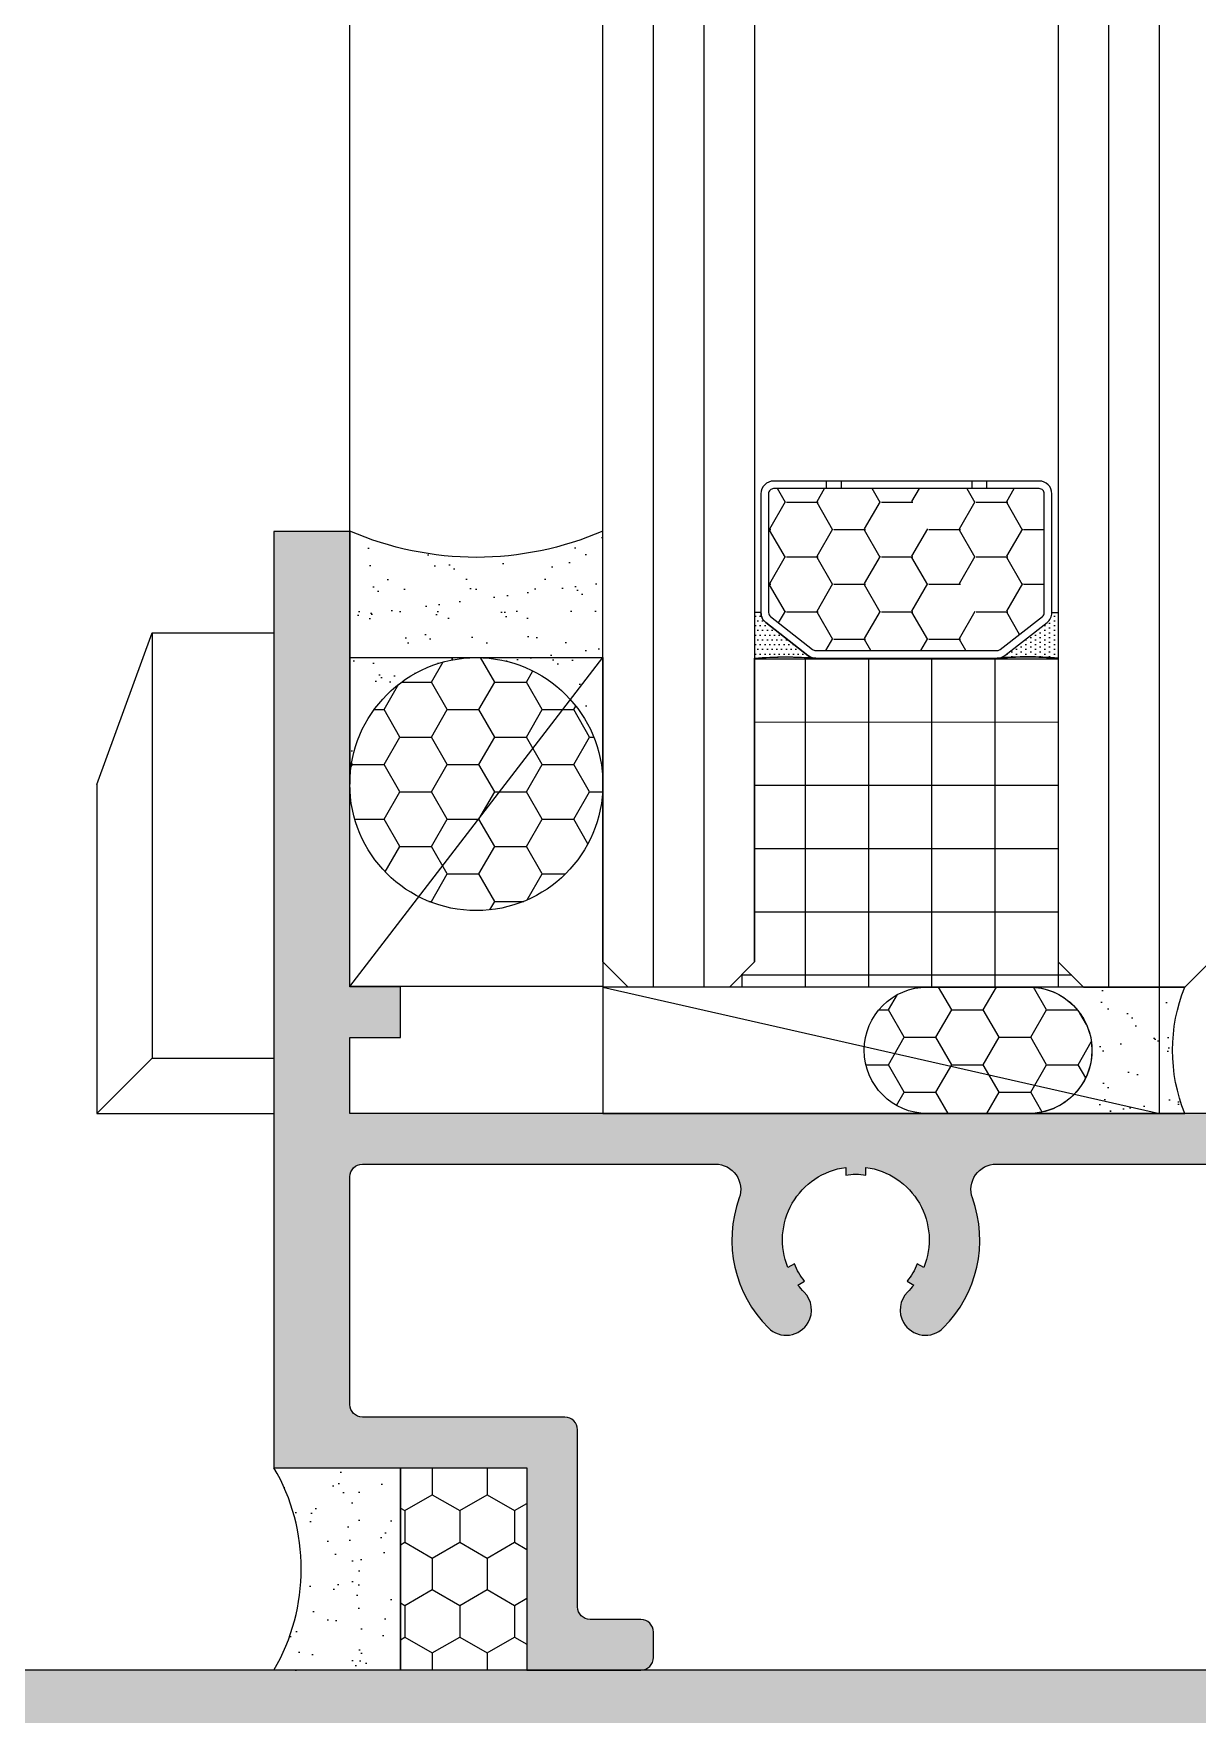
# Model space of a CAD drawing. Header units: millimetres. Extents: x 12351878 to 12381578, y 696206 to 738256.
# Drawn here: x 12366452 to 12366498, y 730351.7 to 730418.2 of the extents above; entities that cross this region are included whole.
import ezdxf

# ---------------------------------------------------------------- set-up
doc = ezdxf.new("R2010")
doc.units = ezdxf.units.MM
doc.header["$LTSCALE"] = 1000
doc.linetypes.add('HIDDEN', pattern=[0.125, 0.0625, -0.0625])
for name, color, linetype in [('ELASTOMER', 6, 'Continuous'), ('ELASTOMER-V', 241, 'Continuous'), ('EXTRUSION-V', 141, 'Continuous'), ('EXTRUSION1', 4, 'Continuous'), ('FASTENER', 191, 'Continuous'), ('GLASS', 1, 'Continuous'), ('GLASS-V', 11, 'Continuous'), ('SILICONE', 8, 'Continuous'), ('SILICONE-V', 9, 'Continuous'), ('SYMBOL', 7, 'Continuous'), ('型材断面填充', 254, 'Continuous')]:
    doc.layers.add(name, color=color, linetype=linetype)

# ---------------------------------------------------------------- blocks, each defined once
blk = doc.blocks.new('20211008-LC01')
at = {"layer": '型材断面填充', "linetype": 'ByBlock'}
h = blk.add_hatch(color=256, dxfattribs=at)
edge = h.paths.add_edge_path()
edge.add_line((5, -19.98988135992113), (5, -17.98988135992113))
edge.add_line((5, -17.98988135992113), (3, -17.98988135992113))
edge.add_line((3, -17.98988135992113), (3, 2.91038304567337e-10))
edge.add_line((3, 2.91038304567337e-10), (0, 0))
edge.add_line((0, 0), (0, -36.99999999998545))
edge.add_line((0, -36.99999999998545), (10, -36.99999999997817))
edge.add_line((10, -36.99999999997817), (10, -44.99999999998545))
edge.add_line((10, -44.99999999998545), (14.5, -44.99999999998545))
edge.add_arc((14.5, -44.49999999998545), 0.5, 270, 360)
edge.add_line((15, -44.49999999998545), (15, -43.49999999998545))
edge.add_arc((14.5, -43.49999999998545), 0.5, 0, 90)
edge.add_line((14.5, -42.99999999998545), (12.5, -42.99999999998545))
edge.add_arc((12.5, -42.49999999998545), 0.5, 180, 270, ccw=False)
edge.add_line((12, -42.49999999998545), (12, -35.49999999998545))
edge.add_arc((11.5, -35.49999999998545), 0.5, 0, 90)
edge.add_line((11.5, -34.99999999998545), (3.5, -34.99999999998545))
edge.add_arc((3.5, -34.49999999998545), 0.5, 180, 270, ccw=False)
edge.add_line((3, -34.49999999998545), (3, -25.50000000000728))
edge.add_arc((3.5, -25.50000000000728), 0.5, 90, 180, ccw=False)
edge.add_line((3.5, -25.00000000000728), (17.44932477688417, -25))
edge.add_arc((17.44932477688417, -26), 1, -19.814928218044713, 90, ccw=False)
edge.add_arc((23.00000040593295, -28.00000001172884), 4.899999998802467, 160.1850717148489, 225.1428343763787)
edge.add_arc((20.24916731545818, -30.76458267429553), 1.000000000106484, 225.1428344828286, 330.0000000074115)
edge.add_arc((20.24916731510893, -30.76458267045382), 1.000000002330943, 329.9999998267928, 405.1428343029886)
edge.add_arc((23.00000040434679, -28.00000000115688), 2.900000000255991, 217.9281417682394, 225.1428344760919, ccw=False)
edge.add_line((20.71253181144129, -29.78255082454416), (20.97514085806324, -29.63093342078355))
edge.add_arc((23.0000004042231, -28.00000000146247), 2.599999999987129, 201.1501169002743, 218.8498830969822, ccw=False)
edge.add_line((20.57514085808361, -28.93811309775629), (20.31253181143256, -29.08973050153145))
edge.add_arc((23.00000040420855, -28.00000000141881), 2.900000000005702, 97.92814176635852, 202.0718582335795, ccw=False)
edge.add_line((22.60000040419982, -25.12771867814445), (22.60000040421437, -25.43095348566567))
edge.add_arc((23.00000040416489, -28.00000000137516), 2.59999999996913, 81.15011690061812, 98.84988309743147, ccw=False)
edge.add_line((23.40000040420273, -25.43095348568022), (23.40000040421728, -25.1277186781299))
edge.add_arc((23.00000040420855, -28.00000000139698), 2.899999999999297, -22.07185823382082, 82.0718582336217, ccw=False)
edge.add_line((25.68746899696998, -29.0897305015169), (25.42485995033348, -28.93811309776356))
edge.add_arc((23.0000004042231, -28.00000000141881), 2.599999999980036, 321.1501169016651, 338.84988309844755, ccw=False)
edge.add_line((25.02485995033931, -29.63093342078355), (25.2874689969758, -29.78255082455144))
edge.add_arc((23.00000038021244, -28.00000002809975), 2.900000002518592, 314.85716627093296, 322.0718589412621, ccw=False)
edge.add_arc((25.75083349439956, -30.76458267283306), 1.000000000259984, 134.8571655366488, 210.0000000101822)
edge.add_arc((25.75083349120541, -30.76458267270209), 0.9999999975589888, 210.0000001081863, 314.8571656594814)
edge.add_arc((23.0000004032263, -28.00000000579166), 4.89999999757183, 314.8571655961528, 379.8149282243277)
edge.add_arc((28.55067603311181, -26), 1.000000000003743, 90.00000000041689, 199.8149281797934, ccw=False)
edge.add_line((28.55067603310454, -25), (44.49999860085518, -24.99999999999272))
edge.add_arc((44.49999860085518, -25.49999999999272), 0.5, 0, 90, ccw=False)
edge.add_line((44.99999860085518, -25.49999999999272), (44.99999860085518, -42.49999999998545))
edge.add_arc((44.49999860085518, -42.49999999998545), 0.5, -90, 0, ccw=False)
edge.add_line((44.49999860085518, -42.99999999998545), (43.49999860085518, -42.99999999998545))
edge.add_arc((43.49999860085518, -43.49999999998545), 0.5, 90, 180)
edge.add_line((42.99999860085518, -43.49999999998545), (42.99999860085518, -44.49999999998545))
edge.add_arc((43.49999860085518, -44.49999999998545), 0.5, 180, 270)
edge.add_line((43.49999860085518, -44.99999999998545), (47.99999860085518, -44.99999999998545))
edge.add_line((47.99999860085518, -44.99999999998545), (47.99999860085518, -23.00000000000728))
edge.add_line((47.99999860085518, -23.00000000000728), (3, -23.00000000000728))
edge.add_line((3, -23.00000000000728), (3, -19.99999999986176))
edge.add_line((3, -19.99999999986176), (5, -19.98988135992113))
at = {"color": 0, "linetype": 'ByBlock'}
blk.add_lwpolyline([(5, -19.98988135992113), (5, -17.98988135992113), (3, -17.98988135992113), (3, 2.91038304567337e-10), (0, 0), (0, -36.99999999998545), (10, -36.99999999997817), (10, -44.99999999998545), (14.5, -44.99999999998545, 0.414213562373095), (15, -44.49999999998545), (15, -43.49999999998545, 0.414213562373095), (14.5, -42.99999999998545), (12.5, -42.99999999998545, -0.414213562373095), (12, -42.49999999998545), (12, -35.49999999998545, 0.414213562373095), (11.5, -34.99999999998545), (3.5, -34.99999999998545, -0.414213562373095), (3, -34.49999999998545), (3, -25.50000000000728, -0.414213562373095), (3.5, -25.00000000000728), (17.44932477688417, -25, -0.5195411215612481), (18.39011725690216, -26.33898305198818, 0.2912734780499324), (19.54382549873117, -31.47345002563088, 0.4923708654887786), (21.11519271940051, -31.26458267423732, 0.340149453637506), (20.954509135634, -30.05571531975147, -0.03149043851953591), (20.71253181144129, -29.78255082454416), (20.97514085806324, -29.63093342078355, -0.07738371066677643), (20.57514085808361, -28.93811309775629), (20.31253181143256, -29.08973050153145, -0.4885090795916032), (22.60000040419982, -25.12771867814445), (22.60000040421437, -25.43095348566567, -0.07738371066723994), (23.40000040420273, -25.43095348568022), (23.40000040421728, -25.1277186781299, -0.4885090795928), (25.68746899696998, -29.0897305015169), (25.42485995033348, -28.93811309776356, -0.07738371066710334), (25.02485995033931, -29.63093342078355), (25.2874689969758, -29.78255082455144, -0.03149043835558751), (25.0454916773233, -30.05571532162867, 0.3401494536220914), (24.88480809047905, -31.26458267311682, 0.4923708656335887), (26.45617530789605, -31.4734500204795, 0.2912734778920465), (27.60988355286099, -26.33898305136245, -0.5195411213469848), (28.55067603310454, -25), (44.49999860085518, -24.99999999999272, -0.414213562373095), (44.99999860085518, -25.49999999999272), (44.99999860085518, -42.49999999998545, -0.414213562373095), (44.49999860085518, -42.99999999998545), (43.49999860085518, -42.99999999998545, 0.414213562373095), (42.99999860085518, -43.49999999998545), (42.99999860085518, -44.49999999998545, 0.414213562373095), (43.49999860085518, -44.99999999998545), (47.99999860085518, -44.99999999998545), (47.99999860085518, -23.00000000000728), (3, -23.00000000000728), (3, -19.99999999986176)], format="xyb", close=True, dxfattribs=at)
blk = doc.blocks.new('20211011-LC13')
at = {"layer": '型材断面填充', "linetype": 'ByBlock'}
h = blk.add_hatch(color=256, dxfattribs=at)
edge = h.paths.add_edge_path()
edge.add_line((46.50000053370604, 62.00001480742867), (46.70000053371041, 62.00001480742867))
edge.add_arc((46.70000053370677, 62.30001480742794), 0.2999999999992724, 270.0000000006948, 360)
edge.add_line((47.00000053370604, 62.30001480742794), (47.00000053370604, 63.00001480742139))
edge.add_arc((47.50000053370604, 63.00001480742139), 0.5, 90, 180, ccw=False)
edge.add_line((47.50000053370604, 63.50001480742139), (48.61721831516479, 63.50001480742139))
edge.add_arc((48.61721831516241, 63.00001480741475), 0.5000000000066436, 60.255118703405515, 89.99999999972721, ccw=False)
edge.add_line((48.86528778434149, 63.43413637848425), (50.24807000288274, 62.64397511074276))
edge.add_arc((50.00000053369917, 62.20985353967556), 0.5000000000068734, 8.060396794462577e-11, 60.255118702827815, ccw=False)
edge.add_line((50.50000053370604, 62.20985353967626), (50.50000053370604, 57.79017607518108))
edge.add_arc((50.00000053371979, 57.79017607517606), 0.499999999986251, -60.255118702278594, 5.757101462222636e-10, ccw=False)
edge.add_line((50.24807000289729, 57.35605450412913), (48.86528778434149, 56.56589323636217))
edge.add_arc((48.61721831516188, 57.00001480740607), 0.4999999999846747, 270.00000000033384, 299.74488129810345, ccw=False)
edge.add_line((48.61721831516479, 56.50001480742139), (47.50000053370604, 56.50001480742139))
edge.add_arc((47.50000053370604, 57.00001480742139), 0.5, 180, 270, ccw=False)
edge.add_line((47.00000053370604, 57.00001480742139), (47.00000053370604, 57.7000148074294))
edge.add_arc((46.70000053370677, 57.7000148074294), 0.2999999999992724, 0, 89.9999999993052)
edge.add_line((46.70000053371041, 58.00001480742867), (46.49997544942016, 58.00001480742867))
edge.add_arc((46.49997544942179, 57.00001480742666), 1.000000000002011, 90.00000000009322, 180.0000500513226)
edge.add_line((45.49997544942016, 57.00001393386628), (45.50001650695049, 9.999967741667206))
edge.add_line((45.50001650695049, 9.999967741667206), (49.00073627363599, 9.999965873303154))
edge.add_arc((49.00073627364327, 10.99996587329588), 0.999999999992724, 269.9999999995831, 359.9999999962481)
edge.add_line((50.00073627363599, 10.99996587323039), (50.00073627363599, 11.19999095760068))
edge.add_arc((49.70073627364764, 11.19999095760068), 0.2999999999883585, 0, 90)
edge.add_line((49.70073627364764, 11.49999095758903), (49.00073627363599, 11.49999095758903))
edge.add_arc((49.00073627363599, 11.99999095758903), 0.5, 180, 270, ccw=False)
edge.add_line((48.50073627363599, 11.99999095758903), (48.50073627363599, 17.61719529132461))
edge.add_arc((49.00073627362157, 17.61719529134692), 0.499999999985576, 150.2551187052852, 180.000000002557, ccw=False)
edge.add_line((48.56661470256222, 17.8652647605013), (49.35677597030008, 19.24804697904256))
edge.add_arc((49.79089754136422, 18.99997750983538), 0.5000000000159254, 89.99999999889587, 150.2551187003052, ccw=False)
edge.add_line((49.79089754137385, 19.49997750985131), (54.21057500589814, 19.49997750985131))
edge.add_arc((54.21057500591277, 18.99997750984398), 0.5000000000073221, 29.744881299122994, 90.00000000167648, ccw=False)
edge.add_line((54.64469657697191, 19.24804697904256), (55.43485784470977, 17.8652647605013))
edge.add_arc((55.00073627365042, 17.61719529134692), 0.4999999999855763, -2.5571011974534485e-09, 29.744881294714787, ccw=False)
edge.add_line((55.50073627363599, 17.61719529132461), (55.50073627363599, 11.99999095758903))
edge.add_arc((55.00073627363599, 11.99999095758903), 0.5, -90, 0, ccw=False)
edge.add_line((55.00073627363599, 11.49999095758903), (54.30073627362435, 11.49999095758903))
edge.add_arc((54.30073627362435, 11.19999095760068), 0.2999999999883585, 90, 180)
edge.add_line((54.00073627363599, 11.19999095760068), (54.00073627363599, 10.99999095758903))
edge.add_arc((55.00073627364327, 10.99999095759631), 1.000000000007276, 180.0000000004169, 269.9999999995831)
edge.add_line((55.00073627363599, 9.999990957589034), (56.50073627360689, 9.999990957574482))
edge.add_arc((56.50073627362872, 10.49999095758176), 0.500000000007276, 269.9999999974987, 359.9999999991662)
edge.add_line((57.00073627363599, 10.49999095757448), (57.00073627363599, 18.99997750985131))
edge.add_arc((57.50073645358316, 18.99997732990414), 0.500000179947197, 90.0000206204187, 179.9999793795813, ccw=False)
edge.add_line((57.50073627363599, 19.49997750985131), (98.50000000003638, 19.50000558073225))
edge.add_arc((98.50000000003638, 19.00000558073225), 0.5, 0, 90, ccw=False)
edge.add_line((99.00000000003638, 19.00000558073225), (99.00000000003638, 14.00000677549906))
edge.add_arc((100.0000000000364, 14.00000677549906), 1, 180, 270)
edge.add_line((100.0000000000364, 13.00000677549906), (100.6909830056611, 13.00000677549906))
edge.add_arc((100.6909830056613, 13.5000067754992), 0.5000000000001439, 269.9999999999739, 333.4349488228956)
edge.add_line((101.1381966011613, 13.27639997774895), (101.9472135955366, 14.89443396649949))
edge.add_arc((101.5000000000362, 15.11804076424899), 0.5000000000001422, 333.4349488229919, 360.00000000007)
edge.add_line((102.0000000000364, 15.1180407642496), (102.0000000000364, 59.50000677529897))
edge.add_arc((104.0000000000364, 59.50000677529897), 2, 90, 180, ccw=False)
edge.add_line((104.0000000000364, 61.50000677529897), (125.0000000000073, 61.50000677529897))
edge.add_arc((125.0000000000073, 59.50000677529897), 2, 0, 90, ccw=False)
edge.add_line((127.0000000000073, 59.50000677529897), (127.0000000000073, 15.1180407642496))
edge.add_arc((127.5000000000074, 15.11804076424899), 0.5000000000001421, 179.99999999993, 206.5650511770081)
edge.add_line((127.0527864045071, 14.89443396649949), (127.8618033988823, 13.27639997774895))
edge.add_arc((128.3090169943823, 13.5000067754992), 0.5000000000001493, 206.5650511771044, 270.000000000026)
edge.add_line((128.3090169943825, 13.00000677549906), (129.0000000000073, 13.00000677549906))
edge.add_arc((129.0000000000073, 14.00000677549906), 1, 270, 360)
edge.add_line((130.0000000000073, 14.00000677549906), (130.0000000000073, 19.00000409514541))
edge.add_arc((130.5000000000073, 19.00000409514541), 0.5, 90, 180, ccw=False)
edge.add_line((130.5000000000073, 19.50000409514541), (171.4999933493964, 19.50000409513086))
edge.add_arc((171.4999933493964, 19.00000409513086), 0.5, 0, 90, ccw=False)
edge.add_line((171.9999933493964, 19.00000409513086), (171.9999933493964, 14.00000677549906))
edge.add_arc((172.9999933493964, 14.00000677549906), 1, 180, 270)
edge.add_line((172.9999933493964, 13.00000677549906), (173.6909763550211, 13.00000677549906))
edge.add_arc((173.6909763550213, 13.5000067754992), 0.5000000000001439, 269.9999999999739, 333.4349488228956)
edge.add_line((174.1381899505213, 13.27639997774895), (174.9472069448966, 14.89443396649949))
edge.add_arc((174.4999933493962, 15.11804076424899), 0.5000000000001422, 333.4349488229919, 360.00000000007)
edge.add_line((174.9999933493964, 15.1180407642496), (174.9999933493964, 61.50000677549906))
edge.add_arc((175.4999933493964, 61.50000677549906), 0.5, 90, 180, ccw=False)
edge.add_line((175.4999933493964, 62.00000677549906), (196.4999933493964, 62.00000677549906))
edge.add_arc((196.4999933493964, 61.50000677549906), 0.5, 0, 90, ccw=False)
edge.add_line((196.9999933493964, 61.50000677549906), (196.9999933493964, 49.50000677549906))
edge.add_line((196.9999933493964, 49.50000677549906), (195.9999933493964, 49.00000677549906))
edge.add_line((195.9999933493964, 49.00000677549906), (195.9999933493964, 41.00000677549906))
edge.add_line((195.9999933493964, 41.00000677549906), (196.9999933493964, 40.50000677549906))
edge.add_line((196.9999933493964, 40.50000677549906), (196.9999933493964, 32.50000677548451))
edge.add_arc((196.4999933493964, 32.50000677548451), 0.5, -90, 0, ccw=False)
edge.add_line((196.4999933493964, 32.00000677548451), (195.4999933493964, 32.00000677548451))
edge.add_arc((195.4999933493964, 31.50000677548451), 0.5, 90, 180)
edge.add_line((194.9999933493964, 31.50000677548451), (194.9999933493964, 30.50000677548451))
edge.add_arc((195.4999933493964, 30.50000677548451), 0.5, 180, 270)
edge.add_line((195.4999933493964, 30.00000677548451), (204.4999933493964, 30.00000677549906))
edge.add_arc((204.4999933493964, 29.50000677549906), 0.5, 0, 90, ccw=False)
edge.add_line((204.9999933493964, 29.50000677549906), (205.4999933493964, 29.50000677549906))
edge.add_arc((205.4999933493964, 30.00000677549906), 0.5, 270, 360)
edge.add_line((205.9999933493964, 30.00000677549906), (205.9999933493964, 32.50000677549906))
edge.add_arc((205.4999933493964, 32.50000677549906), 0.5, 0, 90)
edge.add_line((205.4999933493964, 33.00000677549906), (199.9999933493964, 33.00000677549906))
edge.add_line((199.9999933493964, 33.00000677549906), (199.9999933493964, 44.70000677549615))
edge.add_arc((199.9999933493964, 45.00000677549906), 0.3000000000029104, 90, 270, ccw=False)
edge.add_line((199.9999933493964, 45.30000677550197), (199.9999933493964, 57.00000677549906))
edge.add_line((199.9999933493964, 57.00000677549906), (204.9999933493964, 57.00000677549906))
edge.add_arc((204.9999933493964, 57.50000677549906), 0.5, 270, 360)
edge.add_line((205.4999933493964, 57.50000677549906), (205.4999933493818, 62.00000677549906))
edge.add_arc((204.9999933493818, 62.00000677549906), 0.5, 0, 90)
edge.add_line((204.9999933493818, 62.50000677549906), (203.0495031061873, 62.50000677549906))
edge.add_arc((203.0495031061861, 62.00000677549385), 0.5000000000052083, 89.99999999985344, 191.3099324731367)
edge.add_line((202.559212768334, 61.9019487079313), (202.9199895412894, 60.09806484306682))
edge.add_arc((202.4296992034373, 60.00000677550427), 0.5000000000052166, -90.00000000014649, 11.309932473136712, ccw=False)
edge.add_line((202.429699203436, 59.50000677549906), (200.4999933493964, 59.50000677549906))
edge.add_arc((200.4999933493964, 60.00000677549906), 0.5, 180, 270, ccw=False)
edge.add_line((199.9999933493964, 60.00000677549906), (199.9999933493964, 65.00000677549906))
edge.add_line((199.9999933493964, 65.00000677549906), (45.5, 65.00001480736319))
edge.add_line((45.5, 65.00001480736319), (45.50000053370604, 63.00001454057201))
edge.add_arc((46.50000053370785, 63.00001480743051), 1.00000000000184, 180.0000152898658, 269.9999999998966)
edge = h.paths.add_edge_path(flags=16)
edge.add_arc((77.23353844782096, 61.50000677529884), 0.500000000000135, 89.99999999999024, 205.5332289428119)
edge.add_arc((71.999992797506, 59.00000677962783), 5.300000004507257, -42.022591405394394, 25.53322886905812, ccw=False)
edge.add_arc((75.0086605794831, 56.28884130808819), 1.250000000016412, 209.9999999998059, 317.97740866762757, ccw=False)
edge.add_arc((75.00866057945693, 56.28884130807415), 1.249999999986726, 137.9774086649731, 209.9999999998485, ccw=False)
edge.add_arc((71.9999927962184, 59.00000677182013), 2.800000000223946, 317.9774086663466, 321.4803757434582)
edge.add_line((74.19069850177038, 57.2562153528379), (74.07333926754654, 57.34963275027985))
edge.add_arc((71.99999279644746, 59.00000677161528), 2.64999999990904, 321.4803757438084, 338.5196242519765)
edge.add_line((74.46593186014798, 58.02962306728296), (74.60551331657916, 57.97469568783708))
edge.add_arc((71.99999279632655, 59.00000677158986), 2.79999999998638, 338.5196242541813, 441.4803757457384)
edge.add_line((72.41480761114508, 61.76910927408608), (72.39258538890863, 61.62076449717279))
edge.add_arc((71.99999279632175, 59.00000677161493), 2.649999999967035, 81.48037574587508, 98.51962425412492)
edge.add_line((71.60740020373487, 61.62076449717279), (71.58517798151297, 61.76910927410063))
edge.add_arc((71.99999279632277, 59.00000677158177), 2.800000000007485, 98.51962425401638, 201.4803757465907)
edge.add_line((69.39447227606433, 57.97469568778615), (69.53405373249552, 58.02962306731206))
edge.add_arc((71.99999279632634, 59.00000677157812), 2.650000000006024, 201.4803757456587, 218.5196242537972)
edge.add_line((69.9266463250824, 57.34963275026894), (69.80928709085856, 57.25621535284154))
edge.add_arc((71.99999279636506, 59.00000677137767), 2.799999999910536, 218.5196242499796, 222.022591330151)
edge.add_arc((68.9913250131903, 56.28884130804646), 1.249999999975101, -29.999999999268198, 42.02259133070612, ccw=False)
edge.add_arc((68.9913250131645, 56.28884130808148), 1.250000000014962, 222.022591332018, 329.999999999933, ccw=False)
edge.add_arc((71.99999279516832, 59.00000677961486), 5.300000004521469, 154.4667711458096, 222.0225914050671, ccw=False)
edge.add_arc((66.76644714125669, 61.50000677303699), 0.5000000022619825, 334.4667713097737, 450.0000001633557)
edge.add_line((66.76644713983114, 62.00000677529897), (54.00000053370604, 62.00001480736319))
edge.add_arc((54.00000053370604, 61.50001480736319), 0.5, 90, 180)
edge.add_line((53.50000053370604, 61.50001480736319), (53.50000053370604, 56.04920846875029))
edge.add_arc((53.00000053370347, 56.04920846875213), 0.5000000000025722, 299.74488129688666, 359.9999999997891, ccw=False)
edge.add_line((53.24807000288274, 55.61508689768743), (48.75193106450024, 53.0458646471925))
edge.add_arc((49.00000053367407, 52.61174307613096), 0.4999999999971295, 119.7448812965245, 179.9999999997337)
edge.add_line((48.50000053367694, 52.61174307613328), (48.5000047138019, 23.00000163473669))
edge.add_arc((49.0000047138019, 23.0000016984377), 0.500000000000004, 180.0000072995983, 270)
edge.add_line((49.0000047138019, 22.5000016984377), (66.76644714485155, 22.50000169844134))
edge.add_arc((66.7664471448475, 23.00000169843839), 0.4999999999970548, 270.0000000004641, 385.5332289429093)
edge.add_arc((71.99999279516648, 25.50000169412254), 5.300000004519611, 137.9774085949254, 205.5332288691584, ccw=False)
edge.add_arc((68.99132501316487, 28.21116716565879), 1.250000000012838, 29.999999999932584, 137.9774086681159, ccw=False)
edge.add_arc((68.99132501318097, 28.21116716568911), 1.249999999983737, -42.02259133050592, 29.99999999909801, ccw=False)
edge.add_arc((71.99999279624714, 25.50000170235811), 2.799999999821096, 137.9774086682754, 141.4803757484451)
edge.add_line((69.80928709085856, 27.24379312089877), (69.9266463250824, 27.15037572347137))
edge.add_arc((71.99999279632634, 25.50000170216219), 2.650000000006024, 141.4803757462028, 158.5196242543413)
edge.add_line((69.53405373249552, 26.47038540642825), (69.39447227606433, 26.52531278595416))
edge.add_arc((71.99999279632277, 25.50000170215855), 2.800000000007487, 158.5196242534093, 261.4803757459836)
edge.add_line((71.58517798151297, 22.73089919963968), (71.60740020373487, 22.87924397656752))
edge.add_arc((71.99999279632175, 25.50000170215935), 2.650000000000628, 261.4803757459839, 278.5196242540161)
edge.add_line((72.39258538890863, 22.87924397656752), (72.41480761114508, 22.73089919965423))
edge.add_arc((71.99999279632928, 25.50000170214888), 2.799999999984422, 278.5196242542112, 381.4803757458691)
edge.add_line((74.60551331657916, 26.52531278590322), (74.46593186014798, 26.47038540645735))
edge.add_arc((71.99999279644506, 25.50000170212364), 2.649999999911784, 21.48037574803248, 38.51962425618279)
edge.add_line((74.07333926754654, 27.15037572346046), (74.19069850177038, 27.24379312089877))
edge.add_arc((71.99999279616222, 25.50000170192116), 2.800000000265021, 38.51962425575202, 42.02259133286899)
edge.add_arc((75.00866057945693, 28.21116716566616), 1.249999999986725, 150.0000000001515, 222.022591335027, ccw=False)
edge.add_arc((75.00866057948595, 28.21116716564575), 1.25000000002206, 42.02259133185828, 150.0000000000065, ccw=False)
edge.add_arc((71.99999279634365, 25.50000170219524), 5.299999999963457, -25.533228985436324, 42.02259133187749, ccw=False)
edge.add_arc((77.23353843774662, 23.00000169843179), 0.4999999999904451, 154.4667710138476, 270.0000000005162)
edge.add_line((77.23353843775112, 22.50000169844134), (98.50000000003638, 22.50000169844134))
edge.add_arc((98.50000000003638, 23.00000169844134), 0.5, 270, 360)
edge.add_line((99.00000000003638, 23.00000169844134), (99.00000000003638, 61.50000677529897))
edge.add_arc((98.50000000003638, 61.50000677529897), 0.5, 0, 90)
edge.add_line((98.50000000003638, 62.00000677529897), (77.23353844782105, 62.00000677529897))
edge = h.paths.add_edge_path(flags=16)
edge.add_arc((171.4999933493964, 23.00000409493077), 0.5, -90, 0, ccw=False)
edge.add_line((171.4999933493964, 22.50000409493077), (155.2335389926011, 22.50000409492714))
edge.add_arc((155.2335389926047, 23.00000409493047), 0.500000000003336, 154.46677105546, 269.99999999958965, ccw=False)
edge.add_arc((149.9999933493726, 25.50000409496566), 5.299999999994049, 334.4667710555295, 402.0225913318588)
edge.add_arc((153.0086611325446, 28.21116955843885), 1.250000000015416, 42.02259133191794, 150.0000000004001)
edge.add_arc((153.0086611325227, 28.21116955844051), 1.249999999995606, 149.9999999999636, 222.0225913370852)
edge.add_arc((149.9999933496564, 25.50000409466046), 2.79999999996134, 38.51962426172889, 42.02259133835139, ccw=False)
edge.add_line((152.190699054845, 27.24379551367747), (152.0733398206212, 27.15037811623915))
edge.add_arc((149.9999933494155, 25.50000409493648), 2.649999999972053, 21.480375746050186, 38.519624254202085, ccw=False)
edge.add_line((152.4659324132081, 26.47038779920695), (152.6055138696538, 26.52531517868192))
edge.add_arc((149.9999933493914, 25.50000409492576), 2.799999999996717, -81.48037574586891, 21.48037574580991, ccw=False)
edge.add_line((150.4148081642052, 22.73090159241838), (150.3925859419833, 22.87924636934622))
edge.add_arc((149.9999933493891, 25.50000409494533), 2.650000000008905, 261.48037574585163, 278.51962425414837, ccw=False)
edge.add_line((149.607400756795, 22.87924636934622), (149.5851785345731, 22.73090159241474))
edge.add_arc((149.9999933493805, 25.50000409492946), 2.800000000003035, 158.5196242543223, 261.4803757460188, ccw=False)
edge.add_line((147.3944728291099, 26.52531517868192), (147.5340542855556, 26.47038779920695))
edge.add_arc((149.9999933493482, 25.50000409493647), 2.649999999972055, 141.4803757457979, 158.5196242539497, ccw=False)
edge.add_line((147.9266468781425, 27.15037811623915), (147.8092876439187, 27.24379551367747))
edge.add_arc((149.9999933491152, 25.50000409465382), 2.799999999971611, 137.9774086616551, 141.4803757382648, ccw=False)
edge.add_arc((146.991325566241, 28.21116955844051), 1.249999999995606, 317.9774086629147, 390.0000000000364)
edge.add_arc((146.9913255662229, 28.21116955844248), 1.250000000010349, 29.99999999954186, 137.9774086680974)
edge.add_arc((149.9999933493928, 25.5000040949605), 5.299999999993389, 137.9774086680596, 205.533228944412)
edge.add_arc((144.7664477061626, 23.00000409493076), 0.49999999999998, -90, 25.53322894468681, ccw=False)
edge.add_line((144.7664477061626, 22.50000409493077), (130.4999933493964, 22.50000409494533))
edge.add_arc((130.4999933493964, 23.00000409494533), 0.5, 180, 270, ccw=False)
edge.add_line((129.9999933493964, 23.00000409494533), (129.9999933493964, 61.50000677529897))
edge.add_arc((130.4999933493964, 61.50000677529897), 0.5, 90, 180, ccw=False)
edge.add_line((130.4999933493964, 62.00000677529897), (144.7664477079379, 62.00000677529897))
edge.add_arc((144.7664477079331, 61.50000677530267), 0.4999999999962981, -25.53322898508941, 89.99999999945288, ccw=False)
edge.add_arc((149.9999933493766, 59.00000677157145), 5.299999999980233, 154.4667710149664, 222.0225913320451)
edge.add_arc((146.9913255662226, 56.28884130809356), 1.250000000011819, 222.0225913319957, 330.0000000003662)
edge.add_arc((146.991325566241, 56.28884130809305), 1.249999999995605, 329.9999999999638, 402.0225913370853)
edge.add_arc((149.9999933491073, 59.0000067718731), 2.799999999961366, 218.5196242617287, 222.0225913383512, ccw=False)
edge.add_line((147.8092876439187, 57.25621535285609), (147.9266468781425, 57.3496327502944))
edge.add_arc((149.9999933493525, 59.00000677159957), 2.649999999976958, 201.4803757460662, 218.5196242541863, ccw=False)
edge.add_line((147.5340542855556, 58.02962306732661), (147.3944728291099, 57.97469568783708))
edge.add_arc((149.9999933493781, 59.00000677159892), 2.800000000004191, 98.51962425392708, 201.4803757458745, ccw=False)
edge.add_line((149.5851785345731, 61.76910927411518), (149.607400756795, 61.62076449718734))
edge.add_arc((149.9999933493891, 59.00000677158823), 2.650000000008905, 81.48037574585157, 98.51962425414843, ccw=False)
edge.add_line((150.3925859419833, 61.62076449718734), (150.4148081642052, 61.76910927410063))
edge.add_arc((149.999993349396, 59.00000677159982), 2.799999999989537, -21.480375745692413, 81.48037574594161, ccw=False)
edge.add_line((152.6055138696538, 57.97469568785164), (152.4659324132081, 58.02962306732661))
edge.add_arc((149.9999933494155, 59.00000677159709), 2.649999999972055, 321.48037574579786, 338.51962425394976, ccw=False)
edge.add_line((152.0733398206212, 57.3496327502944), (152.190699054845, 57.25621535285609))
edge.add_arc((149.9999933494307, 59.00000677179681), 2.800000000090367, 317.9774086647263, 321.480375742368, ccw=False)
edge.add_arc((153.0086611325092, 56.2888413080838), 1.249999999979341, 137.9774086648144, 209.9999999999771)
edge.add_arc((153.0086611325294, 56.28884130809552), 1.25000000000265, 209.9999999999806, 317.9774086672808)
edge.add_arc((149.9999933493998, 59.00000677161945), 5.299999999983743, 317.9774086672376, 385.5332289847018)
edge.add_arc((155.2335389908438, 61.50000677531923), 0.4999999999797407, 90.00000000040058, 205.5332289853261, ccw=False)
edge.add_line((155.2335389908403, 62.00000677529897), (171.4999933493964, 62.00000677529897))
edge.add_arc((171.4999933493964, 61.50000677529897), 0.5, 0, 90, ccw=False)
edge.add_line((171.9999933493964, 61.50000677529897), (171.9999933493964, 23.00000409493077))
at = {"color": 0, "linetype": 'ByBlock'}
blk.add_lwpolyline([(199.9999933493964, 60.00000677549906), (199.9999933493964, 65.00000677549906), (45.5, 65.00001480736319)], dxfattribs=at)
blk = doc.blocks.new('*U104')
at = {"layer": 'GLASS-V'}
h = blk.add_hatch(dxfattribs=at)
h.set_pattern_fill('HONEY', color=256, scale=10, angle=90.00000000005129, style=0)
h.set_pattern_definition([(90, (-12321.03796408039, 33808.00888865561), (1.082531749998322, 1.875000000000968), [1.25, -2.5]), (330.0000000000513, (-12321.03796408039, 33808.00888865561), (1.0825317570975, -1.874999995902255), [1.249999999999999, -2.499999999999999]), (30.00000000005117, (-12321.03796408039, 33808.00888865561), (2.165063507095822, 4.098712834856191e-09), [-2.5, 1.25])])
edge = h.paths.add_edge_path()
edge.add_arc((14.79910929997827, 4.750000000013268), 0.1999999999812534, 218.0000000213002, 270.000000021352, ccw=False)
edge.add_line((14.64150714931748, 4.626867704901088), (13.34239784976671, 6.289651782244619))
edge.add_arc((13.50000000039878, 6.412784077275204), 0.1999999999083817, 180.0000000158608, 218.0000000079471, ccw=False)
edge.add_line((13.3000000004904, 6.41278407721984), (13.29999999999927, 9.999999999992724))
edge.add_line((13.29999999999927, 9.999999999992724), (13.30000000049768, 13.58721592276561))
edge.add_arc((13.5000000005751, 13.58721592276845), 0.2000000000774289, 142.0000000087279, 180.0000000008142, ccw=False)
edge.add_line((13.34239784977399, 13.71034821785724), (14.64150714932475, 15.37313229507708))
edge.add_arc((14.79910930010489, 15.25000000002311), 0.2000000000394607, 90.00000001283718, 142.0000000128891, ccw=False)
edge.add_line((14.79910930006008, 15.45000000006257), (19.5, 15.4500000000553))
edge.add_arc((19.49999999997081, 15.25000000001447), 0.2000000000408306, -8.31317947813659e-09, 89.99999999163788, ccw=False)
edge.add_line((19.70000000001164, 15.24999999998545), (19.70000000000437, 4.749999999985448))
edge.add_arc((19.50000000002174, 4.750000000014637), 0.199999999982623, 269.99999999168676, 359.99999999163794, ccw=False)
edge.add_line((19.49999999999272, 4.550000000032014), (14.79910930005281, 4.550000000032014))
at = {"layer": 'SILICONE'}
h = blk.add_hatch(dxfattribs=at)
h.set_pattern_fill('DOTS', color=256, scale=3, angle=180.0000000000513, style=0)
h.set_pattern_definition([(180.0000000000513, (-6374.462927372681, 31639.097399508), (-0.09374999999983223, -0.1875000000000839), [0, -0.1875])])
edge = h.paths.add_edge_path()
edge.add_arc((-1.941122037311656, 14.79360796127968), 14.98974681236924, -4.61622269054061, 4.616222691750124, ccw=False)
edge.add_arc((13.47346561249102, 13.59635244526662), 0.4735537580721675, 140.894493704969, 181.1055062821419, ccw=False)
edge.add_line((13.10599462369282, 13.89504666043649), (14.40510392324359, 15.55783073766361))
edge.add_arc((14.79910930004684, 15.24999999998005), 0.5000000000126767, 89.99999999806562, 141.9999999981204, ccw=False)
edge.add_line((14.79910930006372, 15.74999999999272), (14.79910930006372, 15.99999999999272))
edge.add_line((14.79910930006372, 15.99999999999272), (13.0000000004693, 15.99999999999272))
h = blk.add_hatch(dxfattribs=at)
h.set_pattern_fill('DOTS', color=256, scale=3, angle=270.0000000000513, style=0)
h.set_pattern_definition([(270, (-6374.462927372681, 31639.097399508), (0.1875000000000839, -0.09374999999983223), [0, -0.1875])])
edge = h.paths.add_edge_path()
edge.add_arc((-1.941122037320786, 5.206392038844714), 14.98974681236928, 355.3837773081634, 364.6162226904543)
edge.add_arc((13.47346561248374, 6.403647554835247), 0.4735537580721674, 178.8944937178582, 219.1055062950311)
edge.add_line((13.10599462368555, 6.104953339665371), (14.40510392323631, 4.442169262314565))
edge.add_arc((14.79910930003028, 4.749999999998033), 0.5000000000053094, 218.000000002526, 270.0000000025807)
edge.add_line((14.79910930005281, 4.249999999992724), (14.79910930005281, 3.999999999992724))
edge.add_line((14.79910930005281, 3.999999999992724), (13.00000000045839, 4.000000000109139))
at = {"layer": 'SILICONE-V'}
h = blk.add_hatch(dxfattribs=at)
h.set_pattern_fill('ANSI37', color=256, scale=20, angle=135.0000000000513, style=0)
h.set_pattern_definition([(180.0000000000513, (-12319.03796408017, 33830.00888865561), (2.236993838300213e-12, -2.5), []), (270, (-12319.03796408017, 33830.00888865561), (2.5, 2.236993838300213e-12), [])])
edge = h.paths.add_edge_path()
edge.add_line((-1.178588718175888e-06, 16.99999986984767), (-1.091393642127514e-11, 3))
edge.add_line((-1.091393642127514e-11, 3), (0.9999999997562554, 4))
edge.add_line((0.9999999997562554, 4), (13.00000000045839, 4.000000001156877))
edge.add_arc((-2.77388727136618, 5.2321067786348), 15.82193435630852, 355.533664682018, 364.4663353396363)
edge.add_line((12.99999999999272, 6.464213562074292), (13, 13.53578643802757))
edge.add_arc((-1.768796351073247, 14.7678932218228), 14.82010232036705, 355.2310656027148, 364.7689343754617)
edge.add_line((13.0000000004693, 15.99999999999272), (0.9999999997671694, 16))
edge.add_line((0.9999999997671694, 16), (-1.178588718175888e-06, 16.99999986984767))
at = {"layer": 'GLASS'}
for points in [[(908.0101081583807, 15.99999998882048), (1.000000000014552, 16), (1.455191522836685e-11, 17), (2.182787284255028e-11, 21), (1.000000000021828, 22), (908.0101081583862, 21.99999998882776)], [(908.0101081583698, 3.999999988827757), (1.000000000003638, 4), (3.637978807091713e-12, 3), (-3.637978807091713e-12, -1), (0.999999999996362, -2), (908.0101081583589, -2.000000011179519)]]:
    blk.add_lwpolyline(points, dxfattribs=at)
at = {"layer": 'GLASS-V'}
for p, q in [((2.182787284255028e-11, 20), (908.0101081583844, 19.99999998882776)), ((1.818989403545856e-11, 18), (908.0101081583807, 17.99999998882776)), ((20, 13.16642135647999, -1.7978881e-09), (19.70000000001164, 13.1664213565964, -1.7978881e-09)), ((19.99999999976717, 12.58357864349091, -1.7978881e-09), (19.70000000001164, 12.58357864349091, -1.7978881e-09)), ((19.99999999975989, 7.416421356596402, -1.7978881e-09), (19.70000000000437, 7.416421356596402, -1.7978881e-09)), ((19.99999999999272, 6.83357864349091, -1.7978881e-09), (19.70000000000437, 6.83357864349091, -1.7978881e-09)), ((3.637978807091713e-12, 2), (908.010108158368, 1.999999988820482)), ((0, 0), (908.0101081583607, -1.117951853160537e-08))]:
    blk.add_line(p, q, dxfattribs=at)
for points in [[(12.99999999999636, 9.999999999992724), (13.00000000049477, 13.58721592288202, -0.1673426090458938), (13.10599462369282, 13.89504666043649), (14.40510392324359, 15.55783073766361, -0.2308681911258128), (14.79910930006372, 15.74999999999272), (19.50000000000364, 15.74999999998545, -0.4142135623728181), (20, 15.24999999998545), (19.99999999999636, 9.999999999985448), (19.99999999999272, 4.749999999985448, -0.4142135623728182), (19.49999999999272, 4.249999999985448), (14.79910930005281, 4.249999999992724, -0.2308681911258127), (14.40510392323631, 4.442169262314565), (13.10599462368555, 6.104953339665371, -0.1673426090458939), (13.00000000048749, 6.41278407721984)], [(14.79910930005281, 4.550000000032014, -0.2308681911258009), (14.64150714931748, 4.626867704901088), (13.34239784976671, 6.289651782244619, -0.1673426090459228), (13.3000000004904, 6.41278407721984), (13.29999999999927, 9.999999999992724), (13.30000000049768, 13.58721592276561, -0.1673426090459228), (13.34239784977399, 13.71034821785724), (14.64150714932475, 15.37313229507708, -0.2308681911258008), (14.79910930006008, 15.45000000006257), (19.5, 15.4500000000553, -0.4142135623728455), (19.70000000001164, 15.24999999998545), (19.70000000000437, 4.749999999985448, -0.4142135623728457), (19.49999999999272, 4.550000000032014)]]:
    blk.add_lwpolyline(points, format="xyb", close=True, dxfattribs=at)
at = {"layer": 'SILICONE'}
for points in [[(-1.178588718175888e-06, 16.99999986984767), (-1.091393642127514e-11, 3), (0.9999999997562554, 4), (13.00000000045839, 4.000000001156877, 0.0389958772070897), (12.99999999999272, 6.464213562074292), (13, 13.53578643802757, 0.0416408462732699), (13.0000000004693, 15.99999999999272), (0.9999999997671694, 16)], [(13.0000000004693, 15.99999999999272, -0.0403059478358171), (13.00000000049477, 13.58721592288202, -0.1772764773543967), (13.10599462369282, 13.89504666043649), (14.40510392324359, 15.55783073766361, -0.2308681911258145), (14.79910930006372, 15.74999999999272), (14.79910930006372, 15.99999999999272)], [(13.00000000045839, 4.000000000109139, 0.040305947835817), (13.00000000048749, 6.41278407721984, 0.1772764773543967), (13.10599462368555, 6.104953339665371), (14.40510392323631, 4.442169262314565, 0.2308681911258146), (14.79910930005281, 4.249999999992724), (14.79910930005281, 3.999999999992724)]]:
    blk.add_lwpolyline(points, format="xyb", close=True, dxfattribs=at)
blk = doc.blocks.new('ZSLOT')
for p, q in [((-8.7999999999995, 3.708408876228724), (-6.616178594402285, 9.708408876228702)), ((-6.616178594402285, 9.708408876228702), (-6.616178594402285, -7.107769718174083)), ((-6.616178594402285, 9.708408876228702), (-1.7999999999995, 9.708408876228717)), ((-1.7999999999995, 9.708408876228717), (-1.799999999999486, -9.291591123771283)), ((-8.7999999999995, 3.708408876228724), (-8.7999999999995, -9.291591123771283)), ((-8.7999999999995, -9.29159112377129), (-6.616178594402271, -7.107769718174069)), ((-6.616178594402271, -7.107769718174069), (-1.799999999999486, -7.107769718174069)), ((-8.7999999999995, -9.291591123771283), (-1.799999999999486, -9.291591123771283))]:
    blk.add_line(p, q)
blk = doc.blocks.new('gyblcqs2')
at = {"layer": 'ELASTOMER-V', "linetype": 'ByBlock'}
h = blk.add_hatch(dxfattribs=at)
h.set_pattern_fill('HONEY', color=256, scale=10, angle=-1.272221872585407e-14, style=0)
h.set_pattern_definition([(360, (43274.5983368028, 15076.12986660528), (1.875, 1.082531754730548), [1.25, -2.5]), (119.9999999999999, (43274.5983368028, 15076.12986660528), (-1.874999999999999, 1.082531754730549), [1.249999999999989, -2.499999999999979]), (59.99999999999997, (43274.5983368028, 15076.12986660528), (9.466212535968872e-16, 2.165063509461097), [-2.5, 1.25])])
edge = h.paths.add_edge_path()
edge.add_arc((3321.999988114461, 2815.591904583736), 4.999999999992724, 0, 360)
h = blk.add_hatch(dxfattribs=at)
h.set_pattern_fill('HONEY', color=256, scale=10, style=0)
h.set_pattern_definition([(0, (-36794.21411769278, 32495.18827217398), (1.875, 1.082531754730548), [1.25, -2.5]), (120, (-36794.21411769278, 32495.18827217398), (-1.875, 1.082531754730549), [1.249999999999993, -2.499999999999987]), (59.99999999999999, (-36794.21411769278, 32495.18827217398), (4.163336342344337e-16, 2.165063509461097), [-2.5, 1.25])])
edge = h.paths.add_edge_path()
edge.add_line((3339.831019798294, 2807.571665850584), (3343.833972219378, 2807.571666145464))
edge.add_arc((3343.83397240378, 2805.071666145464), 2.500000000000007, -90.00000422617961, 90.0000042261795, ccw=False)
edge.add_line((3343.833972219378, 2802.571666145464), (3339.831020167097, 2802.571666439879))
edge.add_arc((3339.831020167097, 2805.071666145232), 2.49999970535282, 90.00000845236008, 270, ccw=False)
h = blk.add_hatch(dxfattribs=at)
h.set_pattern_fill('HONEY', color=256, scale=10, angle=270, style=0)
h.set_pattern_definition([(270, (-38981.33920411207, 37641.05288619897), (1.082531754730548, -1.875), [1.25, -2.5]), (29.99999999999997, (-38981.33920411207, 37641.05288619897), (1.082531754730549, 1.874999999999999), [1.25, -2.5]), (329.9999999999999, (-38981.33920411207, 37641.05288619897), (2.165063509461097, -8.140493487562738e-16), [-2.5, 1.25])])
h.paths.add_polyline_path([(3318.999987417832, 2788.571667324053), (3323.999987417832, 2788.571667324053), (3323.999987417832, 2780.571667324053), (3318.999987417832, 2780.571667324053)])
at = {"layer": 'SILICONE', "linetype": 'ByBlock'}
h = blk.add_hatch(dxfattribs=at)
h.set_pattern_fill('AR-SAND', color=256, angle=-1.272221872585407e-14, style=0)
h.set_pattern_definition([(37.49999999999999, (43274.5983368028, 15076.12986660528), (-0.06299335810960767, 1.926823769013159), [0, -1.52, 0, -1.7, 0, -1.625]), (7.499999999999937, (43274.5983368028, 15076.12986660528), (1.769776705267728, 2.82214606522974), [0, -0.8199999999999993, 0, -1.369999999999999, 0, -0.5249999999999994]), (327.5, (43273.36833680235, 15076.12986660528), (3.114141861751495, 0.005659053536964179), [0, -0.4999999999999997, 0, -1.799999999999999, 0, -2.349999999999998]), (317.5, (43273.36833680235, 15076.12986660528), (3.006126604572294, 0.8776755649342486), [0, -0.25, 0, -1.18, 0, -1.35])])
edge = h.paths.add_edge_path()
edge.add_line((3326.999988114461, 2815.591904583853), (3326.999988114461, 2825.591904583795))
edge.add_arc((3321.999988114461, 2837.149544966291), 12.59281744536523, 246.6060029732366, 293.3939970267667, ccw=False)
edge.add_line((3316.999988114461, 2825.591904583736), (3316.999988114461, 2815.591904583744))
edge.add_arc((3321.999988114461, 2815.591904583736), 4.999999999992724, 2.9177726901252754e-10, 180.0000000002709, ccw=False)
h = blk.add_hatch(dxfattribs=at)
h.set_pattern_fill('AR-SAND', color=256, style=0)
h.set_pattern_definition([(37.50000000000001, (-36792.04810080491, 32495.18827217398), (-0.06299335810960816, 1.926823769013159), [0, -1.52, 0, -1.7, 0, -1.625]), (7.499999999999999, (-36792.04810080491, 32495.18827217398), (1.769776705267727, 2.82214606522974), [0, -0.82, 0, -1.37, 0, -0.525]), (327.5, (-36793.27810080349, 32495.18827217398), (3.114141861751495, 0.005659053536964942), [0, -0.5, 0, -1.8, 0, -2.35]), (317.5, (-36793.27810080349, 32495.18827217398), (3.006126604572294, 0.8776755649342494), [0, -0.25, 0, -1.18, 0, -1.35])])
edge = h.paths.add_edge_path()
edge.add_line((3349.999988114461, 2807.571667324053), (3343.833972403794, 2807.571666145443))
edge.add_arc((3343.83397240378, 2805.071666145464), 2.5, -89.9443645681456, 89.99999999916622, ccw=False)
edge.add_line((3343.836399955675, 2802.571667324053), (3349.999988113093, 2802.571667324046))
edge.add_arc((3356.296453760937, 2805.071667324053), 6.774620258933318, 158.3445395182813, 201.6554604816901, ccw=False)
h = blk.add_hatch(dxfattribs=at)
h.set_pattern_fill('AR-SAND', color=256, angle=270, style=0)
h.set_pattern_definition([(307.5, (-38981.33920411207, 37641.05288619897), (1.926823769013159, 0.0629933581096078), [0, -1.519999999999992, 0, -1.699999999999992, 0, -1.624999999999992]), (277.5, (-38981.33920411207, 37641.05288619897), (2.82214606522974, -1.769776705267728), [0, -0.82, 0, -1.37, 0, -0.525]), (237.5, (-38981.33920411207, 37642.28288619895), (0.005659053536964369, -3.114141861751495), [0, -0.5, 0, -1.8, 0, -2.35]), (227.5, (-38981.33920411207, 37642.28288619895), (0.8776755649342488, -3.006126604572294), [0, -0.2499999999999987, 0, -1.179999999999989, 0, -1.349999999999989])])
edge = h.paths.add_edge_path()
edge.add_line((3313.999987417832, 2788.571667324053), (3318.999987417832, 2788.571667324053))
edge.add_line((3318.999987417832, 2788.571667324053), (3318.999986991286, 2780.571667590877))
edge.add_line((3318.999986991286, 2780.571667590877), (3313.999987417832, 2780.571667590877))
edge.add_arc((3307.128126872703, 2784.571667457465), 7.951255641997637, 329.7970011451758, 390.2029988548242)
at = {"layer": 'ELASTOMER', "elevation": 4.015512391808422e-08}
blk.add_lwpolyline([(3339.831019798294, 2807.571665850584), (3343.833972219378, 2807.571666145464, -1.00000007366498), (3343.833972219378, 2802.571666145464), (3339.831020167097, 2802.571666439879, -0.9999999263454753)], format="xyb", close=True, dxfattribs=at)
blk.add_lwpolyline([(3318.999987417832, 2788.571667324053), (3323.999987417832, 2788.571667324053), (3323.999987417832, 2780.571667324053), (3318.999987417832, 2780.571667324053)], close=True, dxfattribs=at)
at = {"layer": 'ELASTOMER'}
blk.add_circle((3321.999988114461, 2815.591904583736), 4.999999999992724, dxfattribs=at)
at = {"layer": 'ELASTOMER-V', "linetype": 'HIDDEN'}
blk.add_line((3316.999988114461, 2807.591904583736), (3326.999988114461, 2820.591904583853), dxfattribs=at)
blk.add_lwpolyline([(3326.999988114461, 2807.591904583736), (3316.999988114461, 2807.591904583736), (3316.999988114461, 2820.591904583736), (3326.999988114461, 2820.591904583736)], close=True, dxfattribs=at)
at = {"layer": 'ELASTOMER-V', "linetype": 'HIDDEN', "elevation": 4.015512391808422e-08}
blk.add_lwpolyline([(3326.999988114461, 2807.571667515207), (3326.999988114461, 2802.571667515207), (3348.999989069998, 2802.571667515207), (3348.999988114461, 2807.571667324053), (3326.999988114461, 2807.571667515207), (3348.999989069998, 2802.571667515207)], dxfattribs=at)
at = {"layer": 'EXTRUSION-V'}
blk.add_line((3316.999988114461, 2825.581785413087), (3316.999988123775, 3833.571656933287, -3.542093021416049e-08), dxfattribs=at)
at = {"layer": 'SILICONE'}
blk.add_lwpolyline([(3326.999988114461, 2815.591904583853), (3326.999988114461, 2825.591904583736, -0.2070354125631691), (3316.999988114461, 2825.591904583736), (3316.999988114461, 2815.591904583736, -1)], format="xyb", close=True, dxfattribs=at)
at = {"layer": 'SILICONE', "elevation": 4.015512391808422e-08}
for points in [[(3349.999988114461, 2807.571667324053), (3343.83397240378, 2807.571666145464, -0.9995146070808912), (3343.836399955675, 2802.571667324053), (3349.999988114461, 2802.571667324053, -0.1912618444910816)], [(3313.999987417832, 2788.571667324053), (3318.999987417832, 2788.571667324053), (3318.999986991286, 2780.571667590877), (3313.999987417832, 2780.571667590877, 0.2698487832437714)]]:
    blk.add_lwpolyline(points, format="xyb", close=True, dxfattribs=at)
at = {"color": 0, "linetype": 'ByBlock', "xscale": -1, "rotation": 270}
blk.add_blockref('*U104', (3328.999988114461, 2807.571667324053, 4.015512391808422e-08), dxfattribs=at)
at = {"layer": 'EXTRUSION1'}
for name, p in [('20211008-LC01', (3313.999732922763, 2825.571667324053, 4.015512391808422e-08)), ('20211011-LC13', (3186.999995168298, 2715.571656820131))]:
    blk.add_blockref(name, p, dxfattribs=at)
at = {"layer": 'FASTENER'}
blk.add_blockref('ZSLOT', (3315.799986185506, 2811.863258447847, 4.015512391808422e-08), dxfattribs=at)

msp = doc.modelspace()

# ---------------------------------------------------------------- block references
at = {"layer": 'SYMBOL'}
msp.add_blockref('gyblcqs2', (12363147.49884617, 727572.9283430667), dxfattribs=at)

doc.saveas('drawing.dxf')
